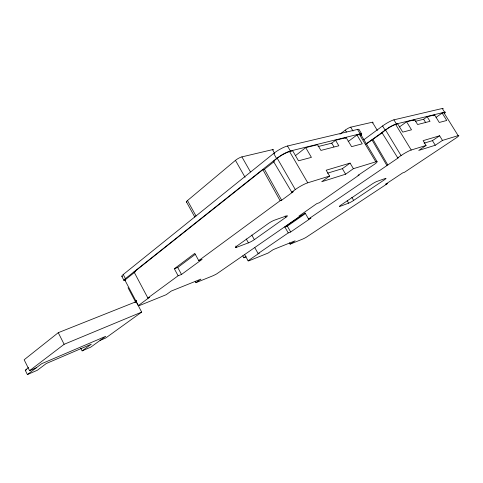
<?xml version="1.0" encoding="UTF-8"?>
<svg xmlns="http://www.w3.org/2000/svg" width="483" height="483" viewBox="0 0 483 483"><rect width="100%" height="100%" fill="white"/><g stroke="black" fill="none" stroke-linecap="round" stroke-linejoin="round"><path stroke-width="0.72" d="M254.867 247.761L258.121 253.569L259.232 253.128L248.051 260.82A6.847 0.737 -29.2 0 0 249.735 260.494L268.137 253.05L273.185 249.633L295.167 240.794L290.162 244.138L289.426 242.846M80.776 348.225L82.128 350.875L91.329 344.18L46.271 363.53L37.324 370.268L27.392 374.567L25.273 370.292L28.449 367.466M186.704 202.123A4.842 1.032 -28.9 0 1 187.489 200.56L235.444 160.362A5.198 1.183 -30 0 1 241.898 156.89L272.472 149.652A4.969 1.069 -30.4 0 1 273.583 149.923M122.501 276.578A8.954 1.491 -27.8 0 1 123.243 274.519L273.668 153.449A11.175 2.324 -30.5 0 1 287.5 145.999L357.541 129.426A10.016 1.781 -31.2 0 1 359.062 129.553L361.682 133.918M124.65 280.653A8.966 1.443 -27.8 0 1 125.417 278.637L276.56 158.454L281.112 155.315A11.187 2.246 -30.5 0 1 290.404 150.992L360.167 133.809A10.022 1.721 -31.2 0 1 360.879 135.403M195.192 281.384L195.893 282.682L200.97 279.096L171.26 291.062L166.194 294.708L141.108 304.87A8.066 1.002 -28.1 0 1 138.325 305.588L149.398 297.401L147.87 298.011L134.087 272.044L262.897 169.69L264.449 169.273L274.38 161.394M295.385 155.683L305.715 147.635L311.414 157.367L298.506 160.809L292.71 150.847L289.619 151.614A10.01 2.01 -30.5 0 0 277.248 158.285L273.42 161.328L291.756 192.174L293.266 191.697L281.649 200.234L280.134 200.729L198.742 260.591L194.794 253.376L174.321 268.747L178.112 275.763L147.87 298.011M100.072 340.43L105.699 338.009L141.676 312.103L136.17 301.676L58.256 332.69L24.15 359.769L29.578 370.696L36.267 367.823M125.411 280.194A8.018 1.292 -27.8 0 1 124.868 280.11L135.065 271.947M29.578 370.696L64.142 344.294L141.676 312.103M339.935 134.196L345.273 130.12A4.504 0.833 -31.3 0 1 350.7 127.186L372.375 122.217L377.344 130.452M318.037 146.591L331.749 143.155L335.552 140.269L346.196 137.637L351.576 146.657L362.25 143.813L356.961 134.98L348.158 141.549M27.392 374.567L41.749 363.663L105.759 336.313L90.834 347.108L82.128 350.875M345.013 138.53L346.196 137.637M174.321 268.747L177.738 267.473L195.204 254.396M128.037 287.747L135.204 301.32L136.26 300.535M134.968 302.569L136.17 301.676M291.756 192.174L295.312 189.559A10.083 1.564 -30.1 0 1 307.756 182.809L329.599 176.047L326.176 170.215L350.09 163.109L353.399 168.682L376.71 161.557A9.014 1.195 -30.7 0 1 375.146 163.815L357.969 175.42L359.117 175.045L319.396 202.721L316.776 203.639L298.911 216.112L301.555 215.152L216.686 273.891A7.227 0.821 -28.8 0 1 212.17 276.089L195.893 282.682M363.802 139.768L382.59 125.96A9.485 1.546 -31.5 0 1 393.899 119.838L442.295 108.488A8.688 1.238 -31.7 0 1 443.165 108.699M178.112 275.763L181.517 274.453L202.142 259.317L198.742 260.591M365.613 144.242L389.135 127.397A9.491 1.497 -31.4 0 1 396.398 123.938L444.583 112.165A8.694 1.189 -31.6 0 1 445.109 112.919M366.47 143.831L382.977 132.318L381.926 132.583L397.732 157.844L398.753 157.524L308.552 218.992L305.075 212.967L284.892 227.028L288.248 232.915L290.675 231.979L310.955 218.093L308.552 218.992M381.926 132.583L385.543 129.951A8.489 1.334 -31.4 0 1 395.662 124.469L397.75 123.956L402.737 132.131L411.516 129.806L406.601 121.788L399.423 126.957M329.599 176.047L321.708 181.735L345.623 174.194L353.399 168.682M327.516 173.168L342.362 168.67L350.09 163.109M413.52 120.659L414.716 119.802L417.62 124.523L430.009 121.342L427.171 116.747L423.627 119.259L415.295 121.336M254.348 239.634L285.9 217.29A5.029 0.67 -29.7 0 0 286.334 215.967L274.561 220.139A5.12 0.694 -29.5 0 0 268.222 223.587L236.525 246.306A4.89 0.64 -29.1 0 0 236.543 247.326L248.431 242.858A4.806 0.616 -29.3 0 0 254.348 239.634L251.788 235.082M433.366 115.799L434.597 114.93L439.264 122.459L446.757 120.478L442.156 113.076L436.058 117.357M284.892 227.028L287.331 226.116L305.661 213.371M242.804 255.851L243.873 257.777L246.01 256.292M258.121 253.569L288.248 232.915M397.732 157.844L401.065 155.556A8.543 1.038 -30.9 0 1 411.232 150.02L426.072 145.455L423.12 140.65L439.615 135.777L442.47 140.408L458.723 135.475A7.813 0.827 -31 0 1 456.616 137.637L404.512 172.268L402.623 172.932L385.7 184.18L387.62 183.486L306.023 237.407A6.297 0.616 -29.6 0 1 302.346 239.212L290.162 244.138M424.122 143.155L432.436 140.65L439.615 135.777M426.072 145.455L418.725 150.43L435.261 145.244L442.47 140.408M353.671 200.409L384.281 179.875A4.377 0.477 -30.4 0 0 385.422 178.45L377.084 181.367A4.444 0.495 -30.4 0 0 371.741 184.283L340.841 205.154A4.244 0.465 -30 0 0 340.056 206.35L348.629 203.162A4.184 0.447 -30.1 0 0 353.671 200.409L351.841 197.312M25.273 370.292L26.601 369.73M135.204 301.32L136.604 300.764M243.873 257.777L245.925 256.962M134.087 272.044L135.632 271.494M305.715 147.635L317.548 144.713L320.911 150.424L338.831 145.788L335.552 140.269M356.961 134.98L360.336 134.256A8.96 1.54 -31.2 0 1 360.668 134.992M406.601 121.788L414.716 119.802M427.171 116.747L434.597 114.93M442.156 113.076L444.487 112.599A7.77 1.063 -31.6 0 1 444.354 113.324M442.295 108.488L444.583 112.165M443.865 112.66L458.125 135.584M423.627 119.259L425.746 122.694M432.436 140.65L435.261 145.244M393.899 119.838L396.398 123.938M395.662 124.469L411.232 150.02M385.543 129.951L401.065 155.556M382.59 125.96L385.078 130.066M360.765 134.467L377.096 161.69M357.541 129.426L360.167 133.809M359.382 134.383L375.792 161.751M350.7 127.186L353.007 131.044M345.273 130.12L346.426 132.052M331.749 143.155L333.922 146.82M342.362 168.67L345.623 174.194M347.168 200.68L348.629 203.162M373.015 139.563L387.825 165.011M371.958 139.841L386.792 165.343M287.5 145.999L290.404 150.992M289.619 151.614L307.756 182.809M272.472 149.652L274.73 153.552M277.248 158.285L295.312 189.559M273.668 153.449L276.56 158.454M285.163 216.01L285.9 217.29M287.331 226.116L290.675 231.979M241.898 156.89L250.429 171.863M235.444 160.362L245.068 177.309M246.245 238.952L248.431 242.858M244.803 254.867L248.093 260.76M264.449 169.273L281.649 200.234M235.843 246.064L236.543 247.326M262.897 169.69L280.134 200.729M187.489 200.56L196.032 216.04M186.474 201.942L194.83 217.109M177.738 267.473L181.517 274.453M123.243 274.519L125.417 278.637M124.856 280.043L138.319 305.54M121.885 276.475L124.04 280.557M58.256 332.69L64.142 344.294M372.375 122.217A4.347 0.767 -31.5 0 1 372.61 122.966"/></g></svg>
